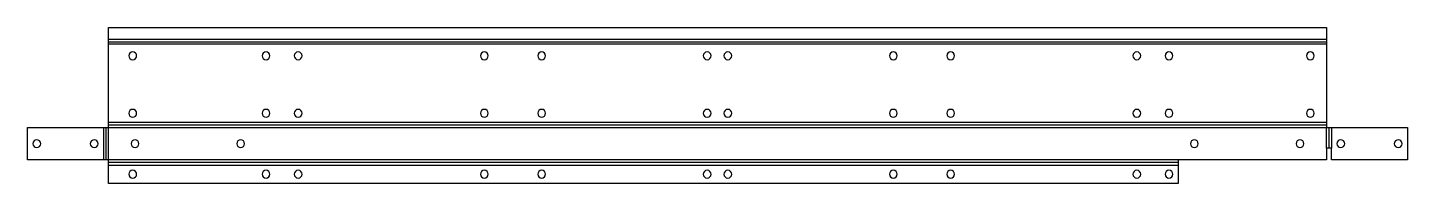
# Model space of a CAD drawing. Header units: millimetres. Extents: x -35 to 565, y 0 to 68.
import ezdxf

# ---------------------------------------------------------------- set-up
doc = ezdxf.new("R2010")
doc.units = ezdxf.units.MM

msp = doc.modelspace()

# ---------------------------------------------------------------- linework, layer by layer
at = {"layer": 'BEND'}
for p, q in [((0, 61.65), (530, 61.65)), ((-1.13, 10.26), (-1.13, 24.26)), ((530, 25.39), (0, 25.39)), ((531.13, 24.26), (531.13, 15.26)), ((465.5, 9.13), (0, 9.13))]:
    msp.add_line(p, q, dxfattribs=at)
at = {"layer": 'BEND_EXTENT'}
for p, q in [((0, 62.79), (530, 62.79)), ((530, 60.52), (0, 60.52)), ((-2.26, 24.26), (-2.26, 10.26)), ((530, 26.52), (0, 26.52)), ((0, 24.26), (530, 24.26)), ((0, 10.26), (0, 24.26)), ((530, 15.26), (530, 24.26)), ((532.26, 24.26), (532.26, 15.26)), ((465.5, 10.26), (0, 10.26)), ((0, 8), (465.5, 8))]:
    msp.add_line(p, q, dxfattribs=at)
at = {"layer": 'INTERIOR_PROFILES', "extrusion": (0, 0, -1)}
for centre in [(-10.5, 55.52), (-68.5, 55.52), (-82.5, 55.52), (-163.5, 55.52), (-188.5, 55.52), (-260.5, 55.52), (-269.5, 55.52), (-341.5, 55.52), (-366.5, 55.52), (-447.5, 55.52), (-461.5, 55.52), (-523, 55.52), (-10.5, 30.52), (-68.5, 30.52), (-82.5, 30.52), (-163.5, 30.52), (-188.5, 30.52), (-260.5, 30.52), (-269.5, 30.52), (-341.5, 30.52), (-366.5, 30.52), (-447.5, 30.52), (-461.5, 30.52), (-523, 30.52), (31.26, 17.26), (6.26, 17.26), (-11.5, 17.26), (-57.5, 17.26), (-472.5, 17.26), (-518.5, 17.26), (-536.26, 17.26), (-561.26, 17.26), (-10.5, 4), (-68.5, 4), (-82.5, 4), (-163.5, 4), (-188.5, 4), (-260.5, 4), (-269.5, 4), (-341.5, 4), (-366.5, 4), (-447.5, 4), (-461.5, 4)]:
    msp.add_circle(centre, 1.7, dxfattribs=at)
at = {"layer": 'OUTER_PROFILES'}
msp.add_lwpolyline([(465.5, 10.26), (465.5, 0), (0, 0), (0, 10.26), (-35.26, 10.26), (-35.26, 24.26), (0, 24.26), (0, 60.52), (0, 62.79), (0, 67.79), (530, 67.79), (530, 62.79), (530, 60.52), (530, 24.26), (532.26, 24.26), (565.26, 24.26), (565.26, 10.26), (532.26, 10.26), (532.26, 15.26), (530, 15.26), (530, 10.26)], close=True, dxfattribs=at)

doc.saveas('drawing.dxf')
